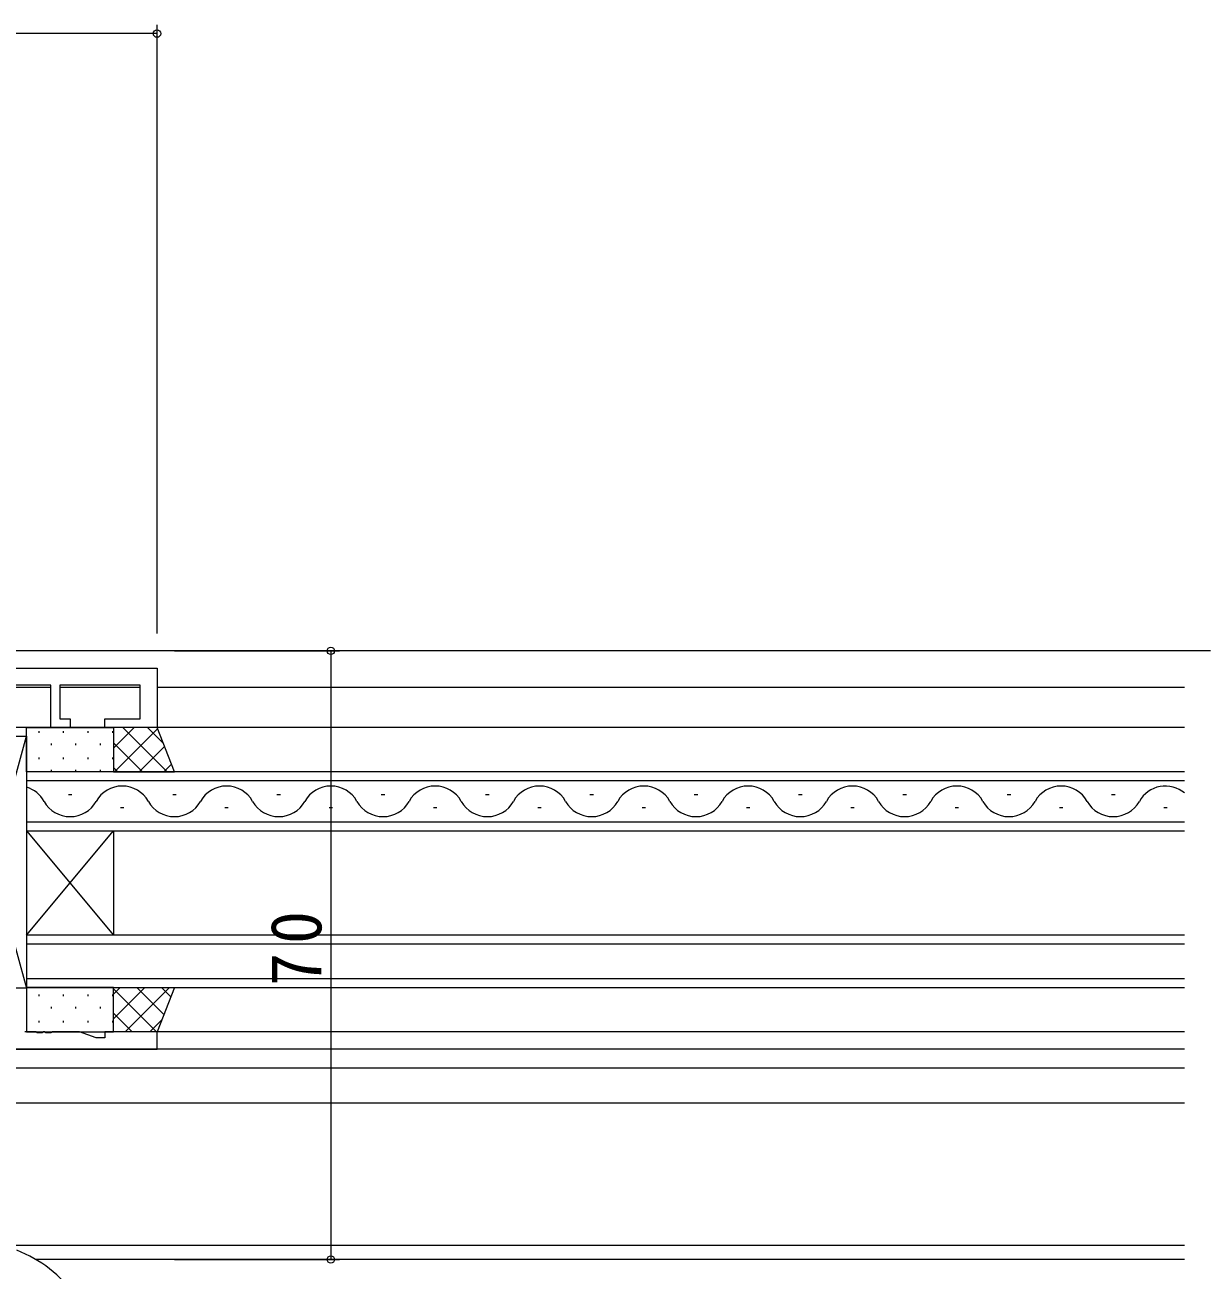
# Model space of a CAD drawing. Units: millimetres, scale not verified. Extents: x -594 to 199, y -420 to 144.
# Drawn here: x -272.2 to -136.2, y -291.5 to -148.2 of the extents above; entities that cross this region are included whole.
import ezdxf

# ---------------------------------------------------------------- set-up
doc = ezdxf.new("R2010")
doc.units = ezdxf.units.MM
doc.header["$LTSCALE"] = 2
for name, color, linetype, lineweight in [('0-3_YKK_11', 7, 'Continuous', 9), ('0-4_YKK_12', 2, 'Continuous', 9), ('0-5_YKK_13', 4, 'Continuous', 9), ('0-6_YKK_D', 6, 'Continuous', 9)]:
    doc.layers.add(name, color=color, linetype=linetype, lineweight=lineweight)
doc.styles.add('ＭＳ ゴシック', font='')
doc.styles.get('ＭＳ ゴシック').set_extended_font_data('MS Gothic')

msp = doc.modelspace()

# ---------------------------------------------------------------- linework, layer by layer
at = {"layer": '0-3_YKK_11'}
for p, q in [((-327.004, -222.249), (-257.004, -222.249)), ((-257.004, -222.249), (-257.004, -229.049)), ((-269.204, -224.179), (-274.046, -224.179)), ((-269.204, -229.049), (-269.204, -224.179)), ((-268.204, -224.179), (-268.204, -228.049)), ((-258.934, -224.179), (-268.204, -224.179)), ((-258.934, -228.049), (-258.934, -224.179)), ((-267.004, -229.049), (-269.204, -229.049)), ((-268.204, -228.049), (-267.004, -228.049)), ((-267.004, -228.049), (-267.004, -229.049)), ((-263.004, -228.049), (-258.934, -228.049)), ((-263.004, -229.049), (-263.004, -228.049)), ((-257.004, -229.049), (-263.004, -229.049)), ((-270.963, -264.049), (-272.204, -264.049)), ((-270.779, -264.169), (-270.963, -264.049)), ((-270.229, -264.169), (-270.779, -264.169)), ((-270.046, -264.049), (-270.229, -264.169)), ((-269.963, -264.049), (-270.046, -264.049)), ((-269.779, -264.169), (-269.963, -264.049)), ((-269.229, -264.169), (-269.779, -264.169)), ((-269.046, -264.049), (-269.229, -264.169)), ((-265.928, -264.049), (-269.046, -264.049)), ((-264.004, -264.749), (-265.928, -264.049)), ((-263.004, -264.749), (-264.004, -264.749)), ((-263.004, -264.049), (-263.004, -264.749)), ((-257.004, -264.049), (-263.004, -264.049)), ((-257.004, -266.049), (-257.004, -264.049)), ((-275.004, -266.049), (-257.004, -266.049))]:
    msp.add_line(p, q, dxfattribs=at)
at = {"layer": '0-4_YKK_12'}
for p, q in [((-138.8, -220.249), (-281.127, -220.249)), ((-135.8, -220.249), (-138.8, -220.249)), ((-269.206, -224.449), (-280.003, -224.449)), ((-258.936, -224.449), (-268.203, -224.449)), ((-138.8, -224.449), (-257.004, -224.449)), ((-138.8, -229.049), (-280.004, -229.049)), ((-138.8, -234.149), (-272.004, -234.149)), ((-272.004, -234.149), (-272.004, -240.949)), ((-272.004, -235.149), (-138.8, -235.149)), ((-266.804, -236.789), (-267.204, -236.789)), ((-254.804, -236.789), (-255.204, -236.789)), ((-242.804, -236.789), (-243.204, -236.789)), ((-230.804, -236.789), (-231.204, -236.789)), ((-218.804, -236.789), (-219.204, -236.789)), ((-206.804, -236.789), (-207.204, -236.789)), ((-194.804, -236.789), (-195.204, -236.789)), ((-182.804, -236.789), (-183.204, -236.789)), ((-170.804, -236.789), (-171.204, -236.789)), ((-158.804, -236.789), (-159.204, -236.789)), ((-146.804, -236.789), (-147.204, -236.789)), ((-260.804, -238.309), (-261.204, -238.309)), ((-248.804, -238.309), (-249.204, -238.309)), ((-236.804, -238.309), (-237.204, -238.309)), ((-224.804, -238.309), (-225.204, -238.309)), ((-212.804, -238.309), (-213.204, -238.309)), ((-200.804, -238.309), (-201.204, -238.309)), ((-188.804, -238.309), (-189.204, -238.309)), ((-176.804, -238.309), (-177.204, -238.309)), ((-164.804, -238.309), (-165.204, -238.309)), ((-152.804, -238.309), (-153.204, -238.309)), ((-140.804, -238.309), (-141.204, -238.309)), ((-138.8, -239.949), (-272.004, -239.949)), ((-272.004, -240.949), (-138.8, -240.949)), ((-272.004, -252.949), (-262.004, -240.949)), ((-272.004, -240.949), (-262.004, -252.949)), ((-272.004, -240.949), (-272.004, -252.949)), ((-262.004, -240.949), (-262.004, -252.949)), ((-138.8, -252.949), (-272.004, -252.949)), ((-272.004, -252.949), (-272.004, -258.949)), ((-272.004, -253.949), (-138.8, -253.949)), ((-138.8, -257.949), (-272.004, -257.949)), ((-272.004, -258.949), (-138.8, -258.949)), ((-138.8, -264.049), (-257.004, -264.049)), ((-138.8, -266.049), (-275.004, -266.049)), ((-138.8, -268.249), (-311.074, -268.249)), ((-138.8, -272.249), (-277.004, -272.249)), ((-138.8, -288.619), (-274.622, -288.619)), ((-138.8, -290.249), (-270.934, -290.249))]:
    msp.add_line(p, q, dxfattribs=at)
for centre, start, end in [((-273.004, -239.226), 29.20253, 73.08415), ((-261.004, -239.226), 29.20253, 150.79745), ((-249.004, -239.226), 29.20253, 150.79745), ((-237.004, -239.226), 29.20253, 150.79745), ((-225.004, -239.226), 29.20253, 150.79745), ((-213.004, -239.226), 29.20253, 150.79745), ((-201.004, -239.226), 29.20253, 150.79745), ((-189.004, -239.226), 29.20253, 150.79745), ((-177.004, -239.226), 29.20253, 150.79745), ((-165.004, -239.226), 29.20253, 150.79745), ((-153.004, -239.226), 29.20253, 150.79745), ((-141.004, -239.226), 50.10884, 150.79745), ((-267.004, -235.873), 209.20253, 330.79745), ((-255.004, -235.873), 209.20253, 330.79745), ((-243.004, -235.873), 209.20253, 330.79745), ((-231.004, -235.873), 209.20253, 330.79745), ((-219.004, -235.873), 209.20253, 330.79745), ((-207.004, -235.873), 209.20253, 330.79745), ((-195.004, -235.873), 209.20253, 330.79745), ((-183.004, -235.873), 209.20253, 330.79745), ((-171.004, -235.873), 209.20253, 330.79745), ((-159.004, -235.873), 209.20253, 330.79745), ((-147.004, -235.873), 209.20253, 330.79745)]:
    msp.add_arc(centre, 3.437, start, end, dxfattribs=at)
at = {"layer": '0-5_YKK_13'}
for p, q in [((-272.004, -229.05), (-262.004, -229.05)), ((-272.004, -234.15), (-272.004, -229.05)), ((-262.004, -229.05), (-262.004, -234.15)), ((-257.004, -229.05), (-262.004, -229.05)), ((-262.004, -229.05), (-262.004, -234.15)), ((-259.617, -229.05), (-262.004, -231.437)), ((-255.841, -234.15), (-260.941, -229.05)), ((-256.289, -230.874), (-258.113, -229.05)), ((-255.004, -234.15), (-257.004, -229.05)), ((-280.004, -230.049), (-272.004, -230.049)), ((-280.004, -230.049), (-272.004, -259.049)), ((-277.004, -248.174), (-272.004, -230.049)), ((-272.004, -230.049), (-272.004, -259.049)), ((-270.614, -229.47), (-270.614, -229.67)), ((-267.784, -229.47), (-267.784, -229.67)), ((-264.954, -229.47), (-264.954, -229.67)), ((-262.124, -229.47), (-262.124, -229.67)), ((-256.944, -229.205), (-261.889, -234.15)), ((-269.199, -230.885), (-269.199, -231.085)), ((-266.369, -230.885), (-266.369, -231.085)), ((-263.539, -230.885), (-263.539, -231.085)), ((-258.67, -234.15), (-262.004, -230.815)), ((-256.147, -231.237), (-259.06, -234.15)), ((-270.614, -232.5), (-270.614, -232.701)), ((-267.784, -232.5), (-267.784, -232.7)), ((-264.954, -232.5), (-264.954, -232.7)), ((-262.124, -232.5), (-262.124, -232.7)), ((-255.35, -233.268), (-256.232, -234.15)), ((-262.004, -234.15), (-272.004, -234.15)), ((-269.199, -233.915), (-269.199, -234.115)), ((-266.369, -233.915), (-266.369, -234.115)), ((-263.539, -233.915), (-263.539, -234.115)), ((-261.498, -234.15), (-262.004, -233.644)), ((-262.004, -234.15), (-255.004, -234.15)), ((-272.004, -259.049), (-276.98, -259.049)), ((-272.004, -258.95), (-272.004, -264.05)), ((-262.004, -258.95), (-272.004, -258.95)), ((-262.004, -264.05), (-262.004, -258.95)), ((-262.004, -258.95), (-255.004, -258.95)), ((-262.004, -264.05), (-262.004, -258.95)), ((-261.233, -258.95), (-262.004, -259.722)), ((-258.404, -258.95), (-262.004, -262.55)), ((-257.054, -264.05), (-262.004, -259.1)), ((-255.576, -258.95), (-260.676, -264.05)), ((-256.222, -262.054), (-259.326, -258.95)), ((-255.004, -258.95), (-257.004, -264.05)), ((-255.425, -260.022), (-256.497, -258.95)), ((-270.614, -259.77), (-270.614, -259.97)), ((-267.784, -259.77), (-267.784, -259.97)), ((-264.954, -259.77), (-264.954, -259.97)), ((-262.124, -259.77), (-262.124, -259.97)), ((-269.199, -261.185), (-269.199, -261.386)), ((-266.369, -261.185), (-266.369, -261.385)), ((-263.539, -261.185), (-263.539, -261.385)), ((-259.882, -264.05), (-262.004, -261.928)), ((-270.614, -262.8), (-270.614, -263)), ((-267.784, -262.8), (-267.784, -263)), ((-264.954, -262.8), (-264.954, -263)), ((-262.124, -262.8), (-262.124, -263)), ((-256.461, -262.663), (-257.847, -264.05)), ((-272.004, -264.05), (-262.004, -264.05)), ((-257.004, -264.05), (-262.004, -264.05))]:
    msp.add_line(p, q, dxfattribs=at)
msp.add_arc((-278.542, -303.177), 15, 35.67719, 68.89944, dxfattribs=at)
at = {"layer": '0-6_YKK_D'}
for p, q in [((-257.004, -218.249), (-257.004, -148.249)), ((-257.004, -149.249), (-327.004, -149.249)), ((-255.004, -220.249), (-236.004, -220.249)), ((-237.004, -220.249), (-237.004, -290.249)), ((-255.004, -290.249), (-236.004, -290.249))]:
    msp.add_line(p, q, dxfattribs=at)
for centre in [(-257.004, -149.249), (-237.004, -220.249), (-237.004, -290.249)]:
    msp.add_circle(centre, 0.425, dxfattribs=at)

# ---------------------------------------------------------------- texts
at = {"layer": '0-6_YKK_D', "color": 7, "insert": (-238.004, -258.769), "char_height": 5.865, "attachment_point": 7, "rotation": 90, "style": 'ＭＳ ゴシック'}
msp.add_mtext('\\T1.27;\\W0.95;70', dxfattribs=at)

doc.saveas('drawing.dxf')
